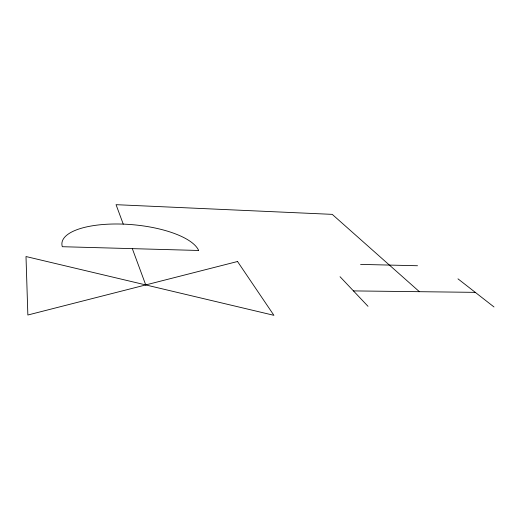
<?xml version="1.0" encoding="UTF-8"?>
<svg xmlns="http://www.w3.org/2000/svg" width="520" height="520" viewBox="0 0 520 520"><rect width="100%" height="100%" fill="white"/><g stroke="black" fill="none" stroke-linecap="round" stroke-linejoin="round"><path stroke-width="0.78" d="M353.45 290.908L475.287 292.357M360.575 264.401L417.521 265.74M457.977 278.844L494 306.969M419.4 291.694L332.241 214.364L116.051 204.678L123.247 224.12M340.048 276.725L368.004 306.306M132.321 248.638L145.743 284.928M237.523 261.508L27.859 315.01L26 256.536L273.917 315.322L237.523 261.508M198.64 250.471L62.316 246.708A69.037 24.57 5 0 1 121.446 224.061A69.037 24.57 5 0 1 198.64 250.471"/></g></svg>
